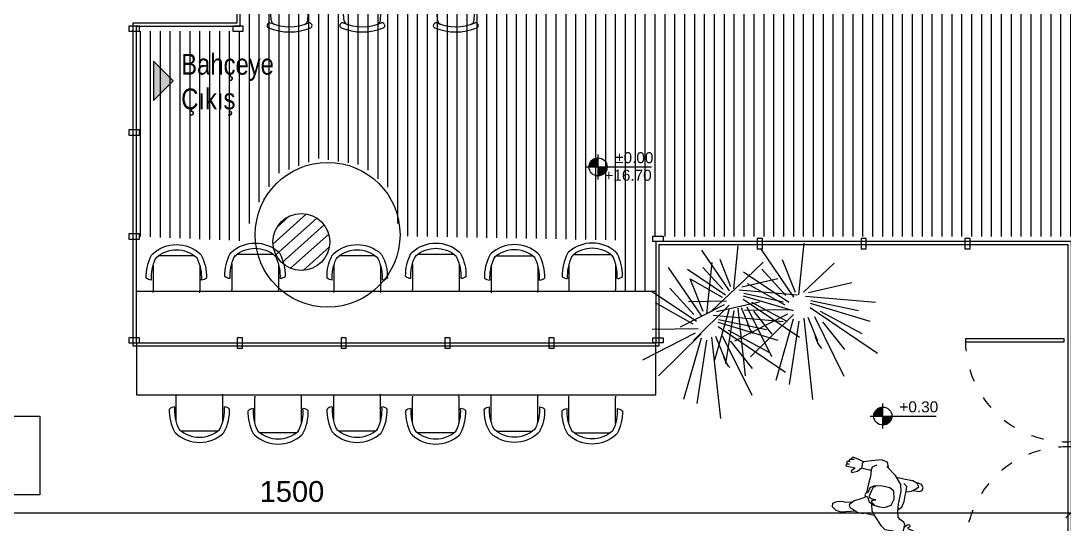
# Model space of a CAD drawing. Header units: millimetres. Extents: x 527230 to 534999, y 4569494 to 4575436.
# Drawn here: x 530120 to 531124, y 4571054 to 4571539 of the extents above; entities that cross this region are included whole.
import ezdxf
from ezdxf.enums import TextEntityAlignment as Align

# ---------------------------------------------------------------- set-up
doc = ezdxf.new("R2010")
doc.units = ezdxf.units.MM
doc.linetypes.add('ACAD_ISO03W100', pattern=[30, 12, -18])
doc.layers.get('0').update_dxf_attribs({"lineweight": 0})
for name, color, linetype in [('HM-A-MobilyaSabit', 33, 'Continuous'), ('HM-L-Agac', 76, 'Continuous'), ('HM-L-AgacMevcut', 63, 'Continuous'), ('HM-L-YolCizgisi', 234, 'Continuous'), ('HM-M-Cam', 10, 'Continuous'), ('HM-S-Ahsap', 42, 'Continuous'), ('HM-X-CizgiGorunusM', 9, 'Continuous'), ('HM-X-EtiketKot', 1, 'Continuous'), ('HM-X-EtiketMahal', 12, 'Continuous'), ('HM-X-TaramaGorunusOn', 251, 'Continuous'), ('HM-X-Yazi', 61, 'Continuous')]:
    doc.layers.add(name, color=color, linetype=linetype)
doc.layers.add('HM-X-Olcu', color=7, linetype='Continuous', true_color=0xfa0000)
doc.styles.add('HM-100', font='arial.ttf', dxfattribs={"height": 20})
doc.linetypes.add('ZIGZAG', pattern='A,0.00254,-5.08,[131,ltypeshp.shx,S=5.08,R=0,X=-5.08,Y=0],-10.16,[131,ltypeshp.shx,S=5.08,R=180,X=5.08,Y=0],-5.08', length=20.32254)
doc.dimstyles.new('HM-100', dxfattribs={"dimscale": 100, "dimtxt": 20, "dimasz": 0.1, "dimexe": 0.1, "dimexo": 0.1, "dimgap": 0.1, "dimtad": 1, "dimdec": 0, "dimzin": 3, "dimdsep": 46, "dimtxsty": 'HM-100', "dimblk": 'OBLIQUE', "dimcen": 0, "dimdle": 0.1, "dimclrd": 256, "dimclre": 256, "dimclrt": 256, "dimadec": 1, "dimazin": 0, "dimtfac": 0.75, "dimtdec": 0, "dimtix": 1, "dimtmove": 2, "dimatfit": 2, "dimldrblk": 'DOT', "dimfxl": 1, "dimfrac": 1, "dimtolj": 1, "dimtzin": 0, "dimlwd": -1, "dimlwe": -1, "dimarcsym": 0})

# ---------------------------------------------------------------- blocks, each defined once
blk = doc.blocks.new('*U21')
for p, q in [((0, -151), (0, 151)), ((-151, 0), (643, 0))]:
    blk.add_line(p, q)
at = {"const_width": 109}
for points in [[(0, 54, 0.414214), (-54, 0, 0.414214)], [(0, -54, 0.414214), (54, 0, 0.414214)]]:
    blk.add_lwpolyline(points, format="xyb", dxfattribs=at)
blk.add_circle((0, 0), 109)
at = {"style": 'HM-100'}
for tag, p in [('%%P0.00', (666, 45)), ('-0.07', (645, -166))]:
    blk.add_attdef(tag, text='', height=132, dxfattribs=at).set_placement(p, align=Align.RIGHT)
blk = doc.blocks.new('sandalye 01')
at = {"linetype": 'Continuous'}
for p, q in [((-34.1, -34.9), (-34.1, 0)), ((-24.9, 5), (0, 5)), ((-25.1, -39.9), (0, -39.9))]:
    blk.add_line(p, q, dxfattribs=at)
for centre, radius, start, end in [((-13.8, -34.4), 46, 88.7576, 117.2447), ((-18.8, 6.2), 8, 3.5126, 41.4482), ((-11, -17.5), 34, 137.849, 222.151), ((-11, -17.5), 29, 137.849, 222.151), ((-32.5, 2), 5, 117.2447, 137.849), ((-29.4, -2), 5, 115.7707, 139.9933), ((-13.8, -34.4), 41, 85.8029, 115.7707), ((0, 0), 5, 76.0897, 90), ((-29.4, -32.9), 5, 220.0486, 243.8205), ((-13.8, -1.1), 40.4, 243.8205, 274.2541), ((0, -34.9), 5, 270, 287.8365), ((-32.5, -36.9), 5, 222.151, 242.3542), ((-13.8, -1.1), 45.4, 242.3542, 271.2528), ((-18.8, -41.2), 8, 318.5123, 356.4393)]:
    blk.add_arc(centre, radius, start, end, dxfattribs=at)
blk = doc.blocks.new('10x5')
blk.add_lwpolyline([(125100.482784, -29564.913298), (125090.482784, -29564.913298), (125090.482784, -29569.913298), (125100.482784, -29569.913298)], close=True)
blk = doc.blocks.new('02PMAN01')
at = {"color": 0, "linetype": 'ByBlock'}
for points in [[(2.53, 3.24), (2.19, 5.06), (0.97, 6.88), (-1.05, 9.38), (-2.4, 10.46), (-4.97, 10.59), (-6.05, 11.4), (-7.74, 11.27), (-8.34, 12.08), (-9.83, 12.55), (-10.1, 12.28), (-9.42, 11.74), (-10.84, 11.87), (-11.11, 11.54), (-9.9, 11.13), (-11.52, 11.06), (-11.72, 10.66), (-10.1, 10.39), (-11.25, 10.25), (-11.25, 9.85), (-9.69, 9.51), (-9.56, 9.04), (-10.1, 8.57), (-9.96, 8.16), (-9.22, 8.3), (-8.28, 9.11), (-8.48, 8.16), (-8.01, 7.49), (-6.93, 6.88), (-6.12, 6.14), (-5.78, 4.38), (-5.78, 2.02), (-6.12, -1.89), (-5.85, -4.05), (-3.82, -6.61), (-0.85, -9.04), (-1.39, -8.91), (-0.92, -10.39), (1.04, -10.93), (4.08, -10.26), (6.44, -9.72), (8.27, -10.39), (9.96, -10.73), (10.36, -10.26), (9.48, -10.06), (10.9, -9.92), (11.04, -9.45), (10.56, -9.38), (11.58, -9.25), (11.71, -8.71), (10.83, -8.5), (11.78, -8.3), (11.78, -7.9), (8.81, -7.56), (9.21, -7.15), (10.02, -6.48), (9.69, -6.01), (8, -6.61), (6.85, -7.76), (6.11, -7.69), (3.81, -7.36), (3.81, -5.47), (4.22, -3.11), (4.45, -0.37)], [(-8.21, 9.11), (-8.14, 10.19), (-7.74, 11.2)], [(7.32, 5.8), (11.64, 6.54), (13.2, 6.2), (14.48, 5.26), (14.48, 4.05), (13.33, 3.44), (11.98, 3.24), (10.5, 3.3), (8.74, 3.03)], [(-5.91, 3.78), (-6.93, 2.9), (-7.47, 1.08), (-7.53, -0.74), (-7.74, -2.09), (-7.74, -3.58), (-6.72, -4.39)], [(1.61, 3.24), (2.46, 2.63), (2.53, 2.02), (2.19, 1.68), (1.4, 1.62), (2.53, 1.48), (3.27, 1.14), (3.47, 0.54), (3.27, -0.2), (2.93, -1.28), (2.53, -2.23), (1.79, -2.63)], [(4.75, 0.95), (4.82, 1.21), (6.31, 1.89), (8, 2.63), (8.88, 3.44), (9.42, 4.05), (9.08, 4.86), (7.93, 5.33), (6.65, 6.07), (4.76, 6.2), (4.15, 6), (3.54, 6.07), (1.45, 6.34)], [(-9.83, -2.57), (-11.79, -2.5), (-12.6, -2.9), (-12.8, -3.85), (-12.19, -4.73), (-10.78, -5.13)], [(-7.74, -1.96), (-9.29, -2.36), (-10.51, -3.11), (-11.45, -3.92), (-10.84, -4.93), (-9.36, -5.54), (-6.99, -5.67), (-4.36, -6.08)], [(3.81, -7.29), (3.54, -8.44), (2.12, -9.31)], [(6.24, -9.79), (6.78, -9.11), (6.85, -7.96)]]:
    blk.add_lwpolyline(points, dxfattribs=at)
blk.add_lwpolyline([(4.98, 0.4), (4.65, 0.76), (4.01, 0.96), (3.38, 2.45), (1.79, 3.3), (0.03, 3.64), (-1.59, 3.64), (-3.6, 2.74), (-4.32, 0.74), (-3.84, -1.71), (-2.56, -2.59), (-0.24, -2.9), (2.33, -2.63), (3.63, -1.94), (3.9, -0.79), (4.06, -0.36), (4.73, -0.05)], close=True, dxfattribs=at)
blk = doc.blocks.new('agac2')
for p, q in [((3334.01, -7981.29), (3333.42, -7931.07)), ((3330.76, -7975.97), (3310.1, -7940.52)), ((3326.33, -7980.99), (3287.37, -7948.79)), ((3330.76, -7970.06), (3323.97, -7949.38)), ((3335.48, -7974.79), (3338.14, -7945.84)), ((3336.07, -7982.76), (3347.29, -7945.84)), ((3338.14, -7987.49), (3358.8, -7949.38)), ((3337.85, -7983.35), (3348.77, -7955.29)), ((3323.09, -7982.47), (3287.08, -7965.93)), ((3328.1, -7979.22), (3319.25, -7966.22)), ((3341.09, -7987.19), (3360.87, -7968.29)), ((3322.2, -7986.01), (3284.71, -7974.2)), ((3324.56, -7987.49), (3288.26, -7995.17)), ((3339.62, -7989.85), (3365, -7983.95)), ((3322.79, -7990.74), (3290.91, -8008.76)), ((3326.04, -7990.74), (3310.1, -8014.08)), ((3329.29, -7993.99), (3329.58, -8027.66)), ((3333.71, -7993.1), (3347.59, -8026.78)), ((3336.66, -7991.33), (3365, -8006.1)), ((3336.66, -7993.99), (3349.06, -8011.71)), ((3326.63, -7994.88), (3324.86, -8021.46)), ((3331.94, -7997.83), (3337.26, -8019.1))]:
    blk.add_line(p, q)
at = {"linetype": 'ZIGZAG'}
blk.add_arc((3334.61, -7956.24), 18.53, 195.72618, 225.02927, dxfattribs=at)
blk = doc.blocks.new('dfgdfgfd')
for p, q in [((70174.1, -6848.9), (70172.4, -6817.6)), ((70209.4, -6848.9), (70211.1, -6817.6)), ((70170.7, -6852.9), (70170.2, -6853.8)), ((70212.9, -6852.9), (70213.3, -6853.8))]:
    blk.add_line(p, q)
for centre, radius, start, end in [((70172.1, -6854.6), 2, 155.5308, 247.7351), ((70172.5, -6853.7), 2, 67.7783, 155.5308), ((70191.8, -6806.5), 54, 247.7351, 292.2649), ((70191.8, -6806.5), 49, 247.7783, 292.2217), ((70179.1, -6848.7), 5, 183.0713, 253.239), ((70204.4, -6848.7), 5, 286.761, 356.9287), ((70211, -6853.7), 2, 24.4692, 112.2217), ((70211.5, -6854.6), 2, 292.2649, 24.4692)]:
    blk.add_arc(centre, radius, start, end)
blk = doc.blocks.new('_OBLIQUE')
at = {"color": 0, "linetype": 'ByBlock'}
blk.add_line((-0.5, -0.5), (0.5, 0.5), dxfattribs=at)
blk = doc.blocks.new('*D31')
at = {"layer": 'Defpoints', "color": 0, "transparency": 16777216}
for p in [(529631.1, 4571123.5), (531130.8, 4571128.5), (531130.8, 4571065.2)]:
    blk.add_point(p, dxfattribs=at)
at = {"layer": 'HM-X-Olcu', "transparency": 16777216}
for p, q in [((529631.1, 4571113.5), (529631.1, 4571055.2)), ((531130.8, 4571118.5), (531130.8, 4571055.2)), ((529621.1, 4571065.2), (531140.8, 4571065.2))]:
    blk.add_line(p, q, dxfattribs=at)
at = {"layer": 'HM-X-Olcu', "transparency": 16777216, "xscale": 10, "yscale": 10, "zscale": 10, "rotation": 180}
blk.add_blockref('_OBLIQUE', (529631.1, 4571065.2), dxfattribs=at)
at = {"layer": 'HM-X-Olcu', "transparency": 16777216, "xscale": 10, "yscale": 10, "zscale": 10}
blk.add_blockref('_OBLIQUE', (531130.8, 4571065.2), dxfattribs=at)
at = {"layer": 'HM-X-Olcu', "transparency": 16777216, "insert": (530380.9, 4571085.5), "char_height": 20, "attachment_point": 5, "style": 'HM-100'}
blk.add_mtext('\\A1;1500 ', dxfattribs=at)
blk = doc.blocks.new('_Dot')
at = {"color": 0, "linetype": 'ByBlock', "lineweight": -2}
blk.add_line((-0.5, 0), (-1, 0), dxfattribs=at)
at = {"color": 0, "linetype": 'ByBlock', "const_width": 0.5}
blk.add_lwpolyline([(-0.25, 0, 1), (0.25, 0, 1)], format="xyb", close=True, dxfattribs=at)

msp = doc.modelspace()

# ---------------------------------------------------------------- hatches: boundary and pattern name
at = {"layer": 'HM-L-AgacMevcut'}
h = msp.add_hatch(dxfattribs=at)
h.set_pattern_fill('ANSI31', color=256, scale=3, angle=357)
h.set_pattern_definition([(42, (12999.2995, 0), (-6.373469026, 7.078454463), [])])
edge = h.paths.add_edge_path()
edge.add_arc((530389.9, 4571325.8), 27.4, 0, 360)
at = {"layer": 'HM-X-EtiketMahal'}
h = msp.add_hatch(color=256, dxfattribs=at)
h.dxf.hatch_style = 1
h.paths.add_polyline_path([(530266.5, 4571480.9), (530247.6, 4571499.9), (530247.6, 4571462)])
at = {"layer": 'HM-X-TaramaGorunusOn'}
h = msp.add_hatch(dxfattribs=at)
h.set_pattern_fill('LINE', color=256, scale=3, angle=90)
h.set_pattern_definition([(90, (5064.75, 0), (-9.525, 6e-16), [])])
h.paths.add_polyline_path([(530331.1, 4572028.5), (530431.1, 4572028.5), (530431.1, 4571997.9), (530881.1, 4571995.9), (530881.4, 4571572.9), (531411.7, 4571572.9), (531411.9, 4571346.2), (531355, 4571346.2), (531355.3, 4571301.9), (531333, 4571301.7), (531335.6, 4571204.4), (531356.6, 4571204.4), (531357.9, 4571105.4), (531385, 4571105.8), (531385, 4571002.2), (531360.6, 4571001.5), (531361.1, 4570981.5), (531131.3, 4570981.5), (531131.1, 4571326.1), (531134.1, 4571326.1), (531134.1, 4571331.1), (530728.1, 4571331.1), (530726.8, 4571278.5), (530701.7, 4571278.5), (530701.7, 4571327.4), (530484.9, 4571331.4), (530477.3, 4571375), (530448.2, 4571399.9), (530406.6, 4571406.1), (530367.3, 4571391.5), (530341.5, 4571351.9), (530336.7, 4571326.7), (530234, 4571331), (530234, 4571528.5), (530334, 4571528.5)])
h = msp.add_hatch(dxfattribs=at)
h.set_pattern_fill('ANSI37', color=256, scale=7)
h.set_pattern_definition([(45, (5064.75, 0), (-15.71544821, 15.71544821), []), (135, (5064.75, 0), (-15.71544821, -15.71544821), [])])
edge = h.paths.add_edge_path()
edge.add_line((529831.1, 4571523.5), (529828.1, 4571523.5))
edge.add_line((529828.1, 4571523.5), (529828.1, 4571528.5))
edge.add_line((529828.1, 4571528.5), (529738.1, 4571528.5))
edge.add_line((529738.1, 4571528.5), (529738.1, 4571523.5))
edge.add_line((529738.1, 4571523.5), (529728.1, 4571523.5))
edge.add_line((529728.1, 4571523.5), (529728.1, 4571528.5))
edge.add_line((529728.1, 4571528.5), (529638.1, 4571528.5))
edge.add_line((529638.1, 4571528.5), (529638.1, 4571523.5))
edge.add_line((529638.1, 4571523.5), (529628.1, 4571523.5))
edge.add_line((529628.1, 4571523.5), (529628.1, 4571528.5))
edge.add_line((529628.1, 4571528.5), (529607.7, 4571528.5))
edge.add_line((529607.7, 4571528.5), (529608, 4571428.5))
edge.add_line((529608, 4571428.5), (529631.7, 4571428.5))
edge.add_line((529631.7, 4571428.5), (529633.4, 4571459.8))
edge.add_arc((529638.4, 4571459.6), 5, 106.761, 176.9287, ccw=False)
edge.add_arc((529651.1, 4571417.4), 49, 106.761, 112.2216)
edge.add_arc((529631.8, 4571464.6), 2, 204.47, 292.223, ccw=False)
edge.add_line((529630, 4571463.8), (529629.6, 4571464.7))
edge.add_arc((529631.4, 4571465.5), 2, 112.2649, 204.4702, ccw=False)
edge.add_arc((529651.1, 4571417.4), 54, 67.7351, 112.2649, ccw=False)
edge.add_arc((529670.8, 4571465.5), 2, -24.4683, 67.7357, ccw=False)
edge.add_line((529672.6, 4571464.7), (529672.2, 4571463.8))
edge.add_arc((529670.4, 4571464.6), 2, 247.7783, 335.5317, ccw=False)
edge.add_arc((529651.1, 4571417.4), 49, 67.7783, 73.2389)
edge.add_arc((529663.8, 4571459.6), 5, 3.0713, 73.2386, ccw=False)
edge.add_line((529668.8, 4571459.8), (529670.5, 4571428.5))
edge.add_line((529670.5, 4571428.5), (529696.7, 4571428.5))
edge.add_line((529696.7, 4571428.5), (529698.4, 4571459.8))
edge.add_arc((529703.4, 4571459.6), 5, 106.761, 176.9287, ccw=False)
edge.add_arc((529716.1, 4571417.4), 49, 106.761, 112.2216)
edge.add_arc((529696.8, 4571464.6), 2, 204.47, 292.223, ccw=False)
edge.add_line((529695, 4571463.8), (529694.6, 4571464.7))
edge.add_arc((529696.4, 4571465.5), 2, 112.2649, 204.4702, ccw=False)
edge.add_arc((529716.1, 4571417.4), 54, 67.7351, 112.2649, ccw=False)
edge.add_arc((529735.8, 4571465.5), 2, -24.4683, 67.7357, ccw=False)
edge.add_line((529737.6, 4571464.7), (529737.2, 4571463.8))
edge.add_arc((529735.4, 4571464.6), 2, 247.7783, 335.5317, ccw=False)
edge.add_arc((529716.1, 4571417.4), 49, 67.7783, 73.2389)
edge.add_arc((529728.8, 4571459.6), 5, 3.0713, 73.2386, ccw=False)
edge.add_line((529733.8, 4571459.8), (529735.5, 4571428.5))
edge.add_line((529735.5, 4571428.5), (529761.7, 4571428.5))
edge.add_line((529761.7, 4571428.5), (529763.4, 4571459.8))
edge.add_arc((529768.4, 4571459.6), 5, 106.761, 176.9287, ccw=False)
edge.add_arc((529781.1, 4571417.4), 49, 106.761, 112.2216)
edge.add_arc((529761.8, 4571464.6), 2, 204.4692, 292.2228, ccw=False)
edge.add_line((529760, 4571463.8), (529759.6, 4571464.7))
edge.add_arc((529761.4, 4571465.5), 2, 112.2649, 204.4692, ccw=False)
edge.add_arc((529781.1, 4571417.4), 54, 67.7351, 112.2649, ccw=False)
edge.add_arc((529800.8, 4571465.5), 2, -24.4692, 67.7358, ccw=False)
edge.add_line((529802.6, 4571464.7), (529802.2, 4571463.8))
edge.add_arc((529800.4, 4571464.6), 2, 247.7783, 335.5308, ccw=False)
edge.add_arc((529781.1, 4571417.4), 49, 67.7783, 73.239)
edge.add_arc((529793.8, 4571459.6), 5, 3.0713, 73.239, ccw=False)
edge.add_line((529798.8, 4571459.8), (529800.5, 4571428.5))
edge.add_line((529800.5, 4571428.5), (529831.1, 4571428.5))
edge.add_line((529831.1, 4571428.5), (529831.1, 4571523.5))
h.paths.add_polyline_path([(529607.7, 4571528.5), (529528.2, 4571528.5), (529528.2, 4571228.5), (529608.5, 4571228.5), (529608.2, 4571328.5), (529606.1, 4571328.5), (529606.1, 4571428.5), (529608, 4571428.5)])
edge = h.paths.add_edge_path(flags=16)
edge.add_arc((529548, 4571374.1), 8.69, 0, 360)
edge = h.paths.add_edge_path(flags=16)
edge.add_line((529548, 4571374.1), (529552.3, 4571374.1))
edge.add_arc((529548, 4571374.1), 4.35, -90, 0, ccw=False)
edge.add_line((529548, 4571369.8), (529548, 4571374.1))
edge.add_line((529548, 4571374.1), (529543.6, 4571374.1))
edge.add_arc((529548, 4571374.1), 4.35, 90, 180, ccw=False)
edge.add_line((529548, 4571378.5), (529548, 4571374.1))
h.paths.add_polyline_path([(529561.2, 4571374.9), (529603.9, 4571374.9), (529603.9, 4571391), (529561.2, 4571391)], flags=16)
h.paths.add_polyline_path([(530372.5, 4570997.3), (530415.2, 4570997.3), (530415.2, 4571013.3), (530372.5, 4571013.3)])

# ---------------------------------------------------------------- linework, layer by layer
at = {"layer": 'HM-A-MobilyaSabit'}
for points in [[(530231.1, 4571228.5), (530231.1, 4571278.5), (530731.2, 4571278.5), (530731, 4571228.5)], [(530231.1, 4571228.5), (530231.1, 4571178.5), (530731.2, 4571178.5), (530731, 4571228.5)]]:
    msp.add_lwpolyline(points, close=True, dxfattribs=at)
at = {"layer": 'HM-L-AgacMevcut'}
msp.add_circle((530389.9, 4571325.8), 27.4, dxfattribs=at)
at = {"layer": 'HM-L-YolCizgisi'}
msp.add_lwpolyline([(531029.1, 4571232.5), (531029.1, 4571229.5), (531124.1, 4571229.5), (531124.1, 4571232.5)], close=True, dxfattribs=at)
at = {"layer": 'HM-M-Cam'}
for points in [[(529631.1, 4572028.5), (529631.1, 4571528.5), (529831.1, 4571528.5), (529831.1, 4571228.5), (529631.1, 4571228.5), (529631.1, 4570828.5), (530231.1, 4570828.5), (530231.1, 4571028.5), (530531.1, 4571028.5), (530531.1, 4570828.5), (531131.1, 4570828.5), (531131.1, 4571326.1), (530731.1, 4571326.1), (530731.1, 4571228.5), (530331.1, 4571228.5), (530331.1, 4571228.5), (530231.1, 4571228.5), (530231.1, 4571533.5), (530331.1, 4571533.5), (530331.1, 4572228.5)], [(529634.1, 4572025.5), (529634.1, 4571531.5), (529834.1, 4571531.5), (529834.1, 4571225.5), (529634.1, 4571225.5), (529634.1, 4570831.5), (530228.1, 4570831.5), (530228.1, 4571031.5), (530534.1, 4571031.5), (530534.1, 4570831.5), (531128.1, 4570831.5), (531128.1, 4571323.1), (530734.1, 4571323.1), (530734.1, 4571225.5), (530331.1, 4571225.5), (530228.1, 4571225.5), (530228.1, 4571536.5), (530328.1, 4571536.5), (530328.1, 4572225.5)]]:
    msp.add_lwpolyline(points, dxfattribs=at)
at = {"layer": 'HM-X-CizgiGorunusM'}
msp.add_circle((530415.2, 4571332.7), 69.7, dxfattribs=at)
at = {"layer": 'HM-X-CizgiGorunusM', "color": 253, "linetype": 'ACAD_ISO03W100'}
for centre, start, end in [((531126.6, 4571231), 179.0713, 272.4722), ((531126.6, 4571031.1), 87.5278, 180.9287)]:
    msp.add_arc(centre, 97.5, start, end, dxfattribs=at)
at = {"layer": 'HM-X-EtiketMahal'}
msp.add_lwpolyline([(530266.5, 4571480.9), (530247.6, 4571499.9), (530247.6, 4571462)], close=True, dxfattribs=at)
at = {"layer": 'HM-X-Yazi'}
msp.add_lwpolyline([(529899.8, 4571158.1), (530138.2, 4571158.1), (530138.2, 4571082.4), (529899.8, 4571082.4)], close=True, dxfattribs=at)

# ---------------------------------------------------------------- block references
at = {"layer": 'HM-A-MobilyaSabit'}
for p in [(460186.8, 4578388.4), (460256.8, 4578388.4), (460346.8, 4578388.4)]:
    msp.add_blockref('dfgdfgfd', p, dxfattribs=at)
at = {"layer": 'HM-A-MobilyaSabit', "xscale": -1}
for p, rotation in [((530252.2, 4571278.2), 90), ((530327.9, 4571279.7), 90), ((530426.2, 4571278.2), 90), ((530501.9, 4571279.7), 90), ((530612.5, 4571177.8), 270), ((530687.3, 4571176.2), 270)]:
    msp.add_blockref('sandalye 01', p, dxfattribs=dict(at, rotation=rotation))
at = {"layer": 'HM-A-MobilyaSabit'}
for p, rotation in [((530612.6, 4571278.2), 270), ((530687.4, 4571279.7), 270), ((530274.4, 4571177.8), 90), ((530350.1, 4571176.2), 90), ((530426.1, 4571177.8), 90), ((530501.8, 4571176.2), 90)]:
    msp.add_blockref('sandalye 01', p, dxfattribs=dict(at, rotation=rotation))
at = {"layer": 'HM-L-Agac', "extrusion": (0, 0, -1), "rotation": 123.3974055332475}
for p, xscale, yscale, zscale in [((-538411.6, 4560067.1), 1.559999999999478, 1.559999999999478, -1.559999999999999), ((-537091.8, 4561941), 1.299999999999565, 1.299999999999565, -1.299999999999999), ((-538322.9, 4560048.8), 1.559999999999478, 1.559999999999478, -1.559999999999999)]:
    msp.add_blockref('agac2', p, dxfattribs=dict(at, xscale=xscale, yscale=yscale, zscale=zscale))
at = {"layer": 'HM-S-Ahsap'}
for p in [(405133.5, 4601098.5), (405233.5, 4601098.5), (405133.5, 4600998.5), (405133.5, 4600898.5), (405133.5, 4600798.5)]:
    msp.add_blockref('10x5', p, dxfattribs=at)
at = {"layer": 'HM-S-Ahsap', "xscale": -1}
for p in [(655828.6, 4600896.1), (655828.6, 4600798.5)]:
    msp.add_blockref('10x5', p, dxfattribs=at)
at = {"layer": 'HM-S-Ahsap', "rotation": 90}
for p in [(501263.7, 4446228.7), (501363.7, 4446228.7), (501463.7, 4446228.7), (501463.7, 4446228.7), (500763.2, 4446133.1), (500863.2, 4446133.1), (500963.2, 4446133.1), (501063.2, 4446133.1)]:
    msp.add_blockref('10x5', p, dxfattribs=at)
at = {"layer": 'HM-X-CizgiGorunusM', "xscale": 3.10082126351452, "yscale": 3.10082126351452, "zscale": 3.10082126351452, "rotation": 173.5978258654683}
msp.add_blockref('02PMAN01', (530947.6, 4571082), dxfattribs=at)
at = {"layer": 'HM-X-EtiketKot', "xscale": 0.08000000000000002, "yscale": 0.08000000000000002, "zscale": 0.08000000000000002}
msp.add_blockref('*U21', (530675.5, 4571398), dxfattribs=at).add_auto_attribs({'-0.07': '+16.70', '%%P0.00': '%%P0.00'})
at = {"layer": 'HM-X-EtiketKot'}
ref = msp.add_blockref('*U21', (530949.6, 4571158.2), dxfattribs=dict(at, xscale=0.08000000000000002, yscale=0.08000000000000002, zscale=0.08000000000000002))
ref.add_attrib('%%P0.00', '+0.30', dxfattribs={"layer": '0', "height": 10.58, "style": 'HM-100'}).set_placement((531002.9, 4571161.8), align=Align.RIGHT)

# ---------------------------------------------------------------- texts
at = {"layer": 'HM-X-Yazi', "insert": (530274.3, 4571506.8), "char_height": 20, "attachment_point": 1, "style": 'HM-100'}
msp.add_mtext('{\\fArial Narrow|b0|i0|c0|p0;Bahçeye \\PÇıkış}', dxfattribs=at)

# ---------------------------------------------------------------- dimensions: what is measured, and where the dimension line sits
at = {"layer": 'HM-X-Olcu'}
dim = msp.add_linear_dim(base=(531130.8, 4571065.2), p1=(529631.1, 4571123.5), p2=(531130.8, 4571128.5), dimstyle='HM-100', override={"dimpost": ' '}, dxfattribs=at)
dim.commit()
dim.dimension.update_dxf_attribs({"geometry": '*D31', "text_midpoint": (530380.9, 4571085.5)})

doc.saveas('drawing.dxf')
